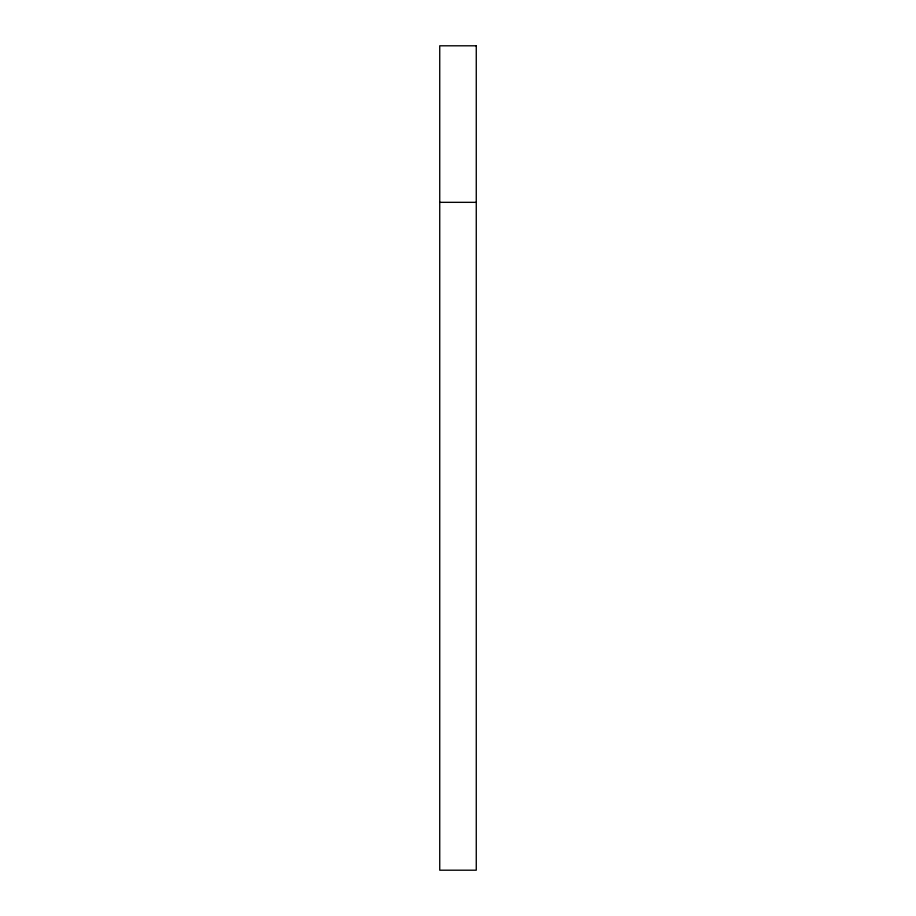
<?xml version="1.0" encoding="UTF-8"?>
<svg xmlns="http://www.w3.org/2000/svg" width="916" height="916" viewBox="0 0 916 916"><rect width="100%" height="100%" fill="white"/><g stroke="black" fill="none" stroke-linecap="round" stroke-linejoin="round"><path stroke-width="1.37" d="M439.737 202.333L476.263 202.333M476.263 45.8L439.737 45.8L439.737 870.2L476.263 870.2L476.263 45.8"/></g></svg>
